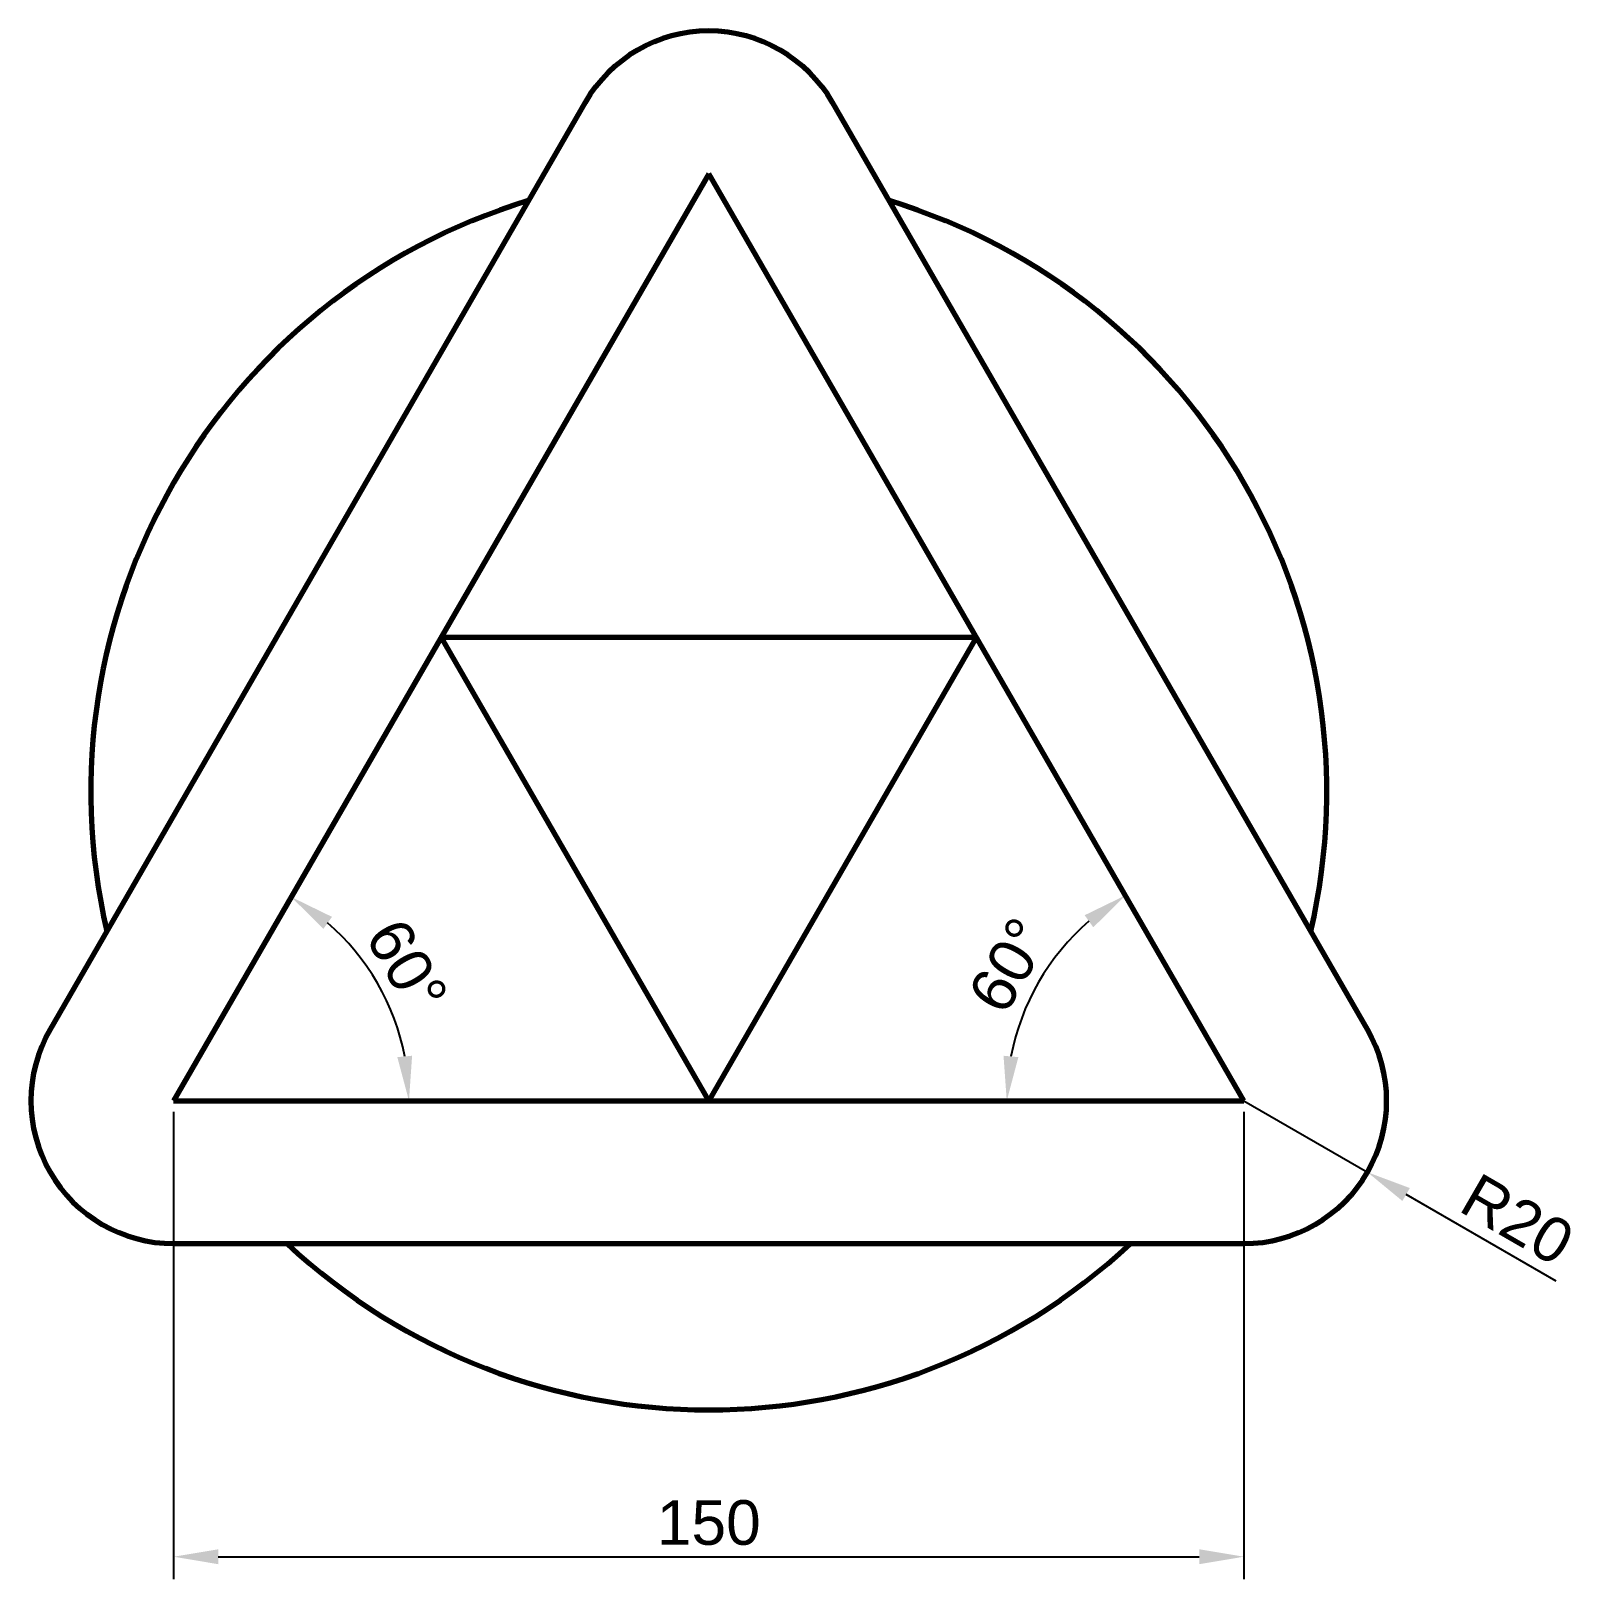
# Model space of a CAD drawing. Header units: millimetres. Extents: x 1756 to 1973, y 724 to 941.
import ezdxf

# ---------------------------------------------------------------- set-up
doc = ezdxf.new("R2010")
doc.units = ezdxf.units.MM
doc.layers.add('Mitoitus', color=1, linetype='Continuous', lineweight=25)
doc.layers.add('Muotoviiva', color=3, linetype='Continuous', lineweight=70)
doc.styles.get("Standard").update_dxf_attribs({"font": 'ARIAL.TTF'})
doc.dimstyles.new('ISO-25', dxfattribs={"dimscale": 2.5, "dimtxt": 2.5, "dimasz": 2.5, "dimexe": 1.25, "dimexo": 0.625, "dimtad": 1, "dimtxsty": 'Standard', "dimcen": 2.5, "dimadec": 0, "dimazin": 0, "dimtfac": 1, "dimtmove": 0, "dimatfit": 3, "dimfxl": 1, "dimarcsym": 0})

# ---------------------------------------------------------------- blocks, each defined once
blk = doc.blocks.new('*D2')
at = {"layer": 'Defpoints', "color": 0, "transparency": 16777216}
for p in [(1776.04, 790.81), (1926.04, 790.81), (1926.04, 726.94)]:
    blk.add_point(p, dxfattribs=at)
at = {"layer": 'Mitoitus', "color": 0, "lineweight": -2, "transparency": 16777216}
for p, q in [((1776.04, 789.25), (1776.04, 723.81)), ((1926.04, 789.25), (1926.04, 723.81)), ((1782.29, 726.94), (1919.79, 726.94))]:
    blk.add_line(p, q, dxfattribs=at)
at = {"layer": 'Mitoitus', "color": 0, "transparency": 16777216}
for points in [[(1782.29, 727.98), (1782.29, 725.89), (1776.04, 726.94)], [(1919.79, 727.98), (1919.79, 725.89), (1926.04, 726.94)]]:
    blk.add_solid(points, dxfattribs=at)
at = {"layer": 'Mitoitus', "color": 0, "transparency": 16777216, "insert": (1851.04, 731.69), "char_height": 6.25, "attachment_point": 5}
blk.add_mtext('150', dxfattribs=at)
blk = doc.blocks.new('*D3')
at = {"layer": 'Defpoints', "color": 0, "transparency": 16777216}
for p in [(1851.04, 920.71), (1807.03, 802.09), (1776.04, 790.81), (1776.04, 790.81), (1926.04, 790.81)]:
    blk.add_point(p, dxfattribs=at)
at = {"layer": 'Mitoitus', "color": 0, "lineweight": -2, "transparency": 16777216}
blk.add_arc((1776.04, 790.81), 32.98, 10.8755, 49.1245, dxfattribs=at)
at = {"layer": 'Mitoitus', "color": 0, "transparency": 16777216}
for points in [[(1797.02, 814.9), (1798.23, 816.59), (1792.53, 819.37)], [(1809.46, 797.13), (1807.39, 796.93), (1809.02, 790.81)]]:
    blk.add_solid(points, dxfattribs=at)
at = {"layer": 'Mitoitus', "color": 0, "transparency": 16777216, "insert": (1808.72, 809.67), "char_height": 6.25, "attachment_point": 5, "rotation": 300}
blk.add_mtext('60°', dxfattribs=at)
blk = doc.blocks.new('*D4')
at = {"layer": 'Defpoints', "color": 0, "transparency": 16777216}
for p in [(1851.04, 920.71), (1900.58, 812.17), (1776.04, 790.81), (1926.04, 790.81), (1926.04, 790.81)]:
    blk.add_point(p, dxfattribs=at)
at = {"layer": 'Mitoitus', "color": 0, "lineweight": -2, "transparency": 16777216}
blk.add_arc((1926.04, 790.81), 33.24, 130.7899, 169.2101, dxfattribs=at)
at = {"layer": 'Mitoitus', "color": 0, "transparency": 16777216}
for points in [[(1903.72, 816.82), (1904.93, 815.12), (1909.42, 819.59)], [(1894.43, 796.93), (1892.35, 797.13), (1892.8, 790.81)]]:
    blk.add_solid(points, dxfattribs=at)
at = {"layer": 'Mitoitus', "color": 0, "transparency": 16777216, "insert": (1893.14, 809.81), "char_height": 6.25, "attachment_point": 5, "rotation": 60}
blk.add_mtext('60°', dxfattribs=at)
blk = doc.blocks.new('*D5')
at = {"layer": 'Defpoints', "color": 0, "transparency": 16777216}
for p in [(1926.04, 790.81), (1943.36, 780.81)]:
    blk.add_point(p, dxfattribs=at)
at = {"layer": 'Mitoitus', "color": 0, "lineweight": -2, "transparency": 16777216}
for p, q in [((1926.04, 790.81), (1943.36, 780.81)), ((1969.81, 765.54), (1948.77, 777.68))]:
    blk.add_line(p, q, dxfattribs=at)
at = {"layer": 'Mitoitus', "color": 0, "transparency": 16777216}
blk.add_solid([(1949.29, 778.59), (1948.25, 776.78), (1943.36, 780.81)], dxfattribs=at)
at = {"layer": 'Mitoitus', "color": 0, "transparency": 16777216, "insert": (1964.37, 774.17), "char_height": 6.25, "attachment_point": 5, "rotation": 330}
blk.add_mtext('R20', dxfattribs=at)

msp = doc.modelspace()

# ---------------------------------------------------------------- linework, layer by layer
at = {"layer": 'Muotoviiva'}
for p, q in [((1833.72, 930.713), (1758.72, 800.81)), ((1943.361, 800.81), (1868.361, 930.713)), ((1851.041, 920.713), (1776.041, 790.81)), ((1926.041, 790.81), (1851.041, 920.713)), ((1851.041, 790.81), (1813.541, 855.762)), ((1813.541, 855.762), (1888.541, 855.762)), ((1888.541, 855.762), (1851.041, 790.81)), ((1776.041, 790.81), (1926.041, 790.81)), ((1776.041, 770.81), (1926.041, 770.81))]:
    msp.add_line(p, q, dxfattribs=at)
for centre, radius, start, end in [((1851.041, 920.713), 20, 30, 150), ((1851.041, 834.111), 86.603, 106.96526, 193.03474), ((1851.041, 834.111), 86.603, 346.96526, 73.03474), ((1776.041, 790.81), 20, 150, 270), ((1926.041, 790.81), 20, 270, 30), ((1851.041, 834.111), 86.603, 226.96526, 313.03474)]:
    msp.add_arc(centre, radius, start, end, dxfattribs=at)

# ---------------------------------------------------------------- dimensions: what is measured, and where the dimension line sits
at = {"layer": 'Mitoitus'}
for base, line2, picture, middle in [((1807.029, 802.088), ((1851.041, 920.713), (1776.041, 790.81)), '*D3', (1808.716, 809.675)), ((1900.58, 812.174), ((1926.041, 790.81), (1851.041, 920.713)), '*D4', (1893.14, 809.805))]:
    dim = msp.add_angular_dim_2l(base=base, line1=((1776.041, 790.81), (1926.041, 790.81)), line2=line2, dimstyle='ISO-25', dxfattribs=at)
    dim.commit()
    dim.dimension.update_dxf_attribs({"geometry": picture, "text_midpoint": middle})
dim = msp.add_linear_dim(base=(1926.041, 726.935), p1=(1776.041, 790.81), p2=(1926.041, 790.81), dimstyle='ISO-25', dxfattribs=at)
dim.commit()
dim.dimension.update_dxf_attribs({"geometry": '*D2', "text_midpoint": (1851.041, 731.689)})
dim = msp.add_radius_dim(center=(1926.041, 790.81), mpoint=(1943.361, 780.81), dimstyle='ISO-25', dxfattribs=at)
dim.commit()
dim.dimension.update_dxf_attribs({"geometry": '*D5', "text_midpoint": (1964.374, 774.167)})

doc.saveas('drawing.dxf')
